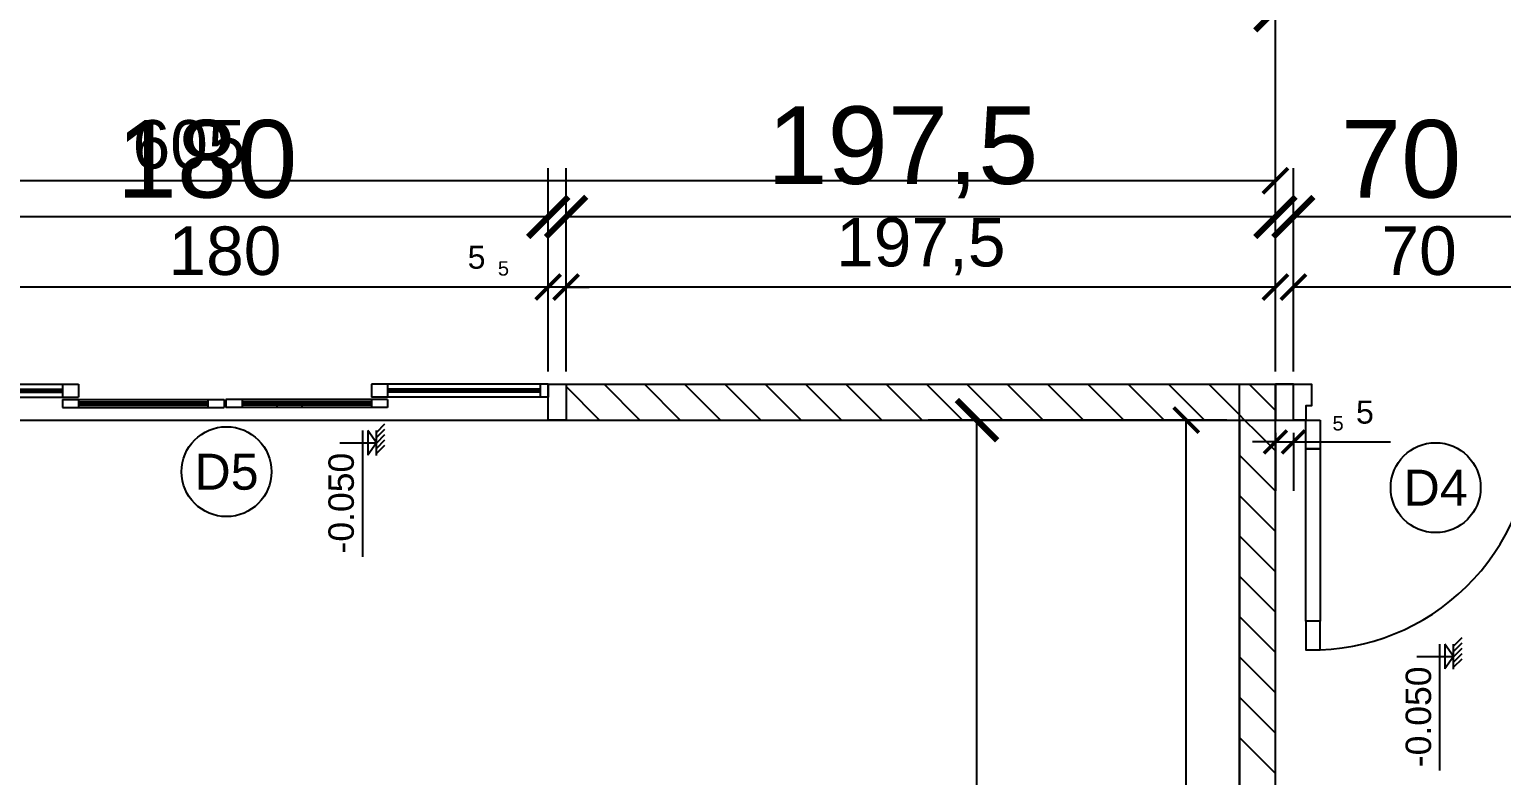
# Model space of a CAD drawing. Header units: millimetres. Extents: x -26398 to 135532, y -376633 to 43268.
# Drawn here: x 8495.1 to 8905, y -358583.9 to -358376.1 of the extents above; entities that cross this region are included whole.
import ezdxf
from ezdxf.enums import TextEntityAlignment as Align

# ---------------------------------------------------------------- set-up
doc = ezdxf.new("R2010")
doc.units = ezdxf.units.MM
for name, color, linetype in [('0 @ 5', 7, 'Continuous'), ('0 @ 8', 7, 'Continuous'), ('A-Door', 150, 'Continuous'), ('A5-KICHTHUOC', 251, 'Continuous'), ('cửa', 152, 'Continuous'), ('NT', 1, 'Continuous'), ('TƯỜNG', 52, 'Continuous')]:
    doc.layers.add(name, color=color, linetype=linetype)
doc.styles.add('GHICHU35', font='', dxfattribs={"width": 0.9, "height": 350})
doc.styles.get("Standard").update_dxf_attribs({"font": 'arial.ttf'})
doc.styles.get('GHICHU35').set_extended_font_data('VNI-Helve')
doc.dimstyles.new('SCALE dimmatbang', dxfattribs={"dimscale": 70, "dimtxt": 2.7, "dimasz": 1.4, "dimexe": 1.7, "dimexo": 0.7, "dimtad": 1, "dimtoh": 1, "dimdec": 1, "dimtxsty": 'Standard', "dimblk": 'ARCHTICK', "dimcen": 2.5, "dimclrd": 1, "dimclre": 256, "dimadec": 0, "dimazin": 0, "dimtfac": 1, "dimtdec": 1, "dimtmove": 0, "dimatfit": 3, "dimfxl": 1, "dimarcsym": 0})

# ---------------------------------------------------------------- blocks, each defined once
blk = doc.blocks.new('AP0E12')
for p, q in [((0, 0), (0, -80)), ((0, 0), (1094, 0)), ((50, 0), (50, -80)), ((994, 0), (994, -80)), ((1094, 0), (1094, -80)), ((4000, 0), (2905.3, 0)), ((2905.3, 0), (2905.3, -80)), ((3005.3, 0), (3005.3, -80)), ((3950, 0), (3950, -80)), ((4000, 0), (4000, -80)), ((0, -80), (1094, -80)), ((50, -30), (994, -30)), ((50, -35), (994, -35)), ((50, -45), (994, -45)), ((50, -50), (994, -50)), ((4000, -80), (2905.3, -80)), ((3950, -30), (3005.3, -30)), ((3950, -35), (3005.3, -35)), ((3950, -45), (3005.3, -45)), ((3950, -50), (3005.3, -50)), ((994, -94.9), (1994, -94.9)), ((994, -94.9), (994, -144.9)), ((994, -144.9), (1994, -144.9)), ((1094, -94.9), (1094, -144.9)), ((1094, -109.9), (1894, -109.9)), ((1094, -114.9), (1894, -114.9)), ((1094, -124.9), (1894, -124.9)), ((1094, -129.9), (1894, -129.9)), ((1894, -94.9), (1894, -144.9)), ((1994, -94.9), (1994, -144.9)), ((3005.3, -94.9), (2005.3, -94.9)), ((2005.3, -94.9), (2005.3, -144.9)), ((3005.3, -144.9), (2005.3, -144.9)), ((2105.3, -94.9), (2105.3, -144.9)), ((2905.3, -109.9), (2105.3, -109.9)), ((2905.3, -114.9), (2105.3, -114.9)), ((2905.3, -124.9), (2105.3, -124.9)), ((2905.3, -129.9), (2105.3, -129.9)), ((2905.3, -94.9), (2905.3, -144.9)), ((3005.3, -94.9), (3005.3, -144.9))]:
    blk.add_line(p, q)
blk = doc.blocks.new('A$C7DB75F4D')
at = {"layer": 'A-Door'}
for points in [[(625, 740), (625, 660), (665, 660), (665, 740)], [(625, 180), (625, 660), (665, 660), (665, 180)], [(625, 100), (625, 180), (665, 180), (665, 100)], [(35, 100), (35, 60), (50, 60), (50, 50), (50, 0), (0, 0), (0, 100)], [(665, 100), (700, 100), (700, 0), (650, 0), (650, 50), (650, 60), (665, 60)]]:
    blk.add_lwpolyline(points, close=True, dxfattribs=at)
at = {"layer": 'NT', "color": 1}
blk.add_arc((650, 125), 615.5, 92.3278, 182.3278, dxfattribs=at)
blk = doc.blocks.new('1-cote nen')
for p, q in [((-2, 267), (-2, 0)), ((-91, 102), (828, 102)), ((-2, 0), (-91, 63)), ((-91, 63), (88, 63)), ((90, 0), (-91, 0)), ((-2, 0), (88, 63)), ((-137, -60), (-77, 0)), ((-99, -60), (-39, 0)), ((-60, -60), (0, 0)), ((-21, -60), (39, 0)), ((17, -60), (77, 0))]:
    blk.add_line(p, q)
at = {"ltscale": 50, "style": 'GHICHU35', "width": 0.9}
blk.add_attdef('%%P0.000', (75, 164), '', height=187, dxfattribs=at)
blk = doc.blocks.new('_ArchTick')
at = {"color": 0, "linetype": 'ByBlock', "const_width": 0.15}
blk.add_lwpolyline([(-0.5, -0.5), (0.5, 0.5)], dxfattribs=at)
blk = doc.blocks.new('*D7942')
at = {"lineweight": -2, "transparency": 16777216}
for p, q in [((8847.05, -358469.35), (8847.05, -358414.76)), ((8917.05, -358469.35), (8917.05, -358414.76))]:
    blk.add_line(p, q, dxfattribs=at)
at = {"color": 1, "lineweight": -2, "transparency": 16777216}
blk.add_line((8917.05, -358428.36), (8847.05, -358428.36), dxfattribs=at)
at = {"layer": 'DEFPOINTS', "color": 0, "transparency": 16777216}
for p in [(8847.05, -358428.36), (8847.05, -358474.95), (8917.05, -358474.95)]:
    blk.add_point(p, dxfattribs=at)
at = {"color": 1, "lineweight": -2, "transparency": 16777216, "xscale": 11.2, "yscale": 11.2, "zscale": 11.2, "rotation": 180}
blk.add_blockref('_ArchTick', (8847.05, -358428.36), dxfattribs=at)
at = {"color": 1, "lineweight": -2, "transparency": 16777216, "xscale": 11.2, "yscale": 11.2, "zscale": 11.2}
blk.add_blockref('_ArchTick', (8917.05, -358428.36), dxfattribs=at)
at = {"color": 0, "transparency": 16777216, "insert": (8877.05, -358412.33), "char_height": 21.6, "attachment_point": 5}
blk.add_mtext('70', dxfattribs=at)
blk = doc.blocks.new('*D7943')
at = {"lineweight": -2, "transparency": 16777216}
for p, q in [((8847.05, -358471.45), (8847.05, -358439.38)), ((8917.05, -358471.45), (8917.05, -358439.38))]:
    blk.add_line(p, q, dxfattribs=at)
at = {"color": 1, "lineweight": -2, "transparency": 16777216}
blk.add_line((8917.05, -358447.88), (8847.05, -358447.88), dxfattribs=at)
at = {"layer": 'DEFPOINTS', "color": 0, "transparency": 16777216}
for p in [(8847.05, -358447.88), (8847.05, -358474.95), (8917.05, -358474.95)]:
    blk.add_point(p, dxfattribs=at)
at = {"color": 1, "lineweight": -2, "transparency": 16777216, "xscale": 7, "yscale": 7, "zscale": 7, "rotation": 180}
blk.add_blockref('_ArchTick', (8847.05, -358447.88), dxfattribs=at)
at = {"color": 1, "lineweight": -2, "transparency": 16777216, "xscale": 7, "yscale": 7, "zscale": 7}
blk.add_blockref('_ArchTick', (8917.05, -358447.88), dxfattribs=at)
at = {"color": 0, "transparency": 16777216, "insert": (8882.05, -358437.86), "char_height": 13.5, "attachment_point": 5}
blk.add_mtext('70', dxfattribs=at)
blk = doc.blocks.new('*D7944')
at = {"lineweight": -2, "transparency": 16777216}
for p, q in [((8644.55, -358469.35), (8644.55, -358414.76)), ((8842.05, -358469.35), (8842.05, -358414.76))]:
    blk.add_line(p, q, dxfattribs=at)
at = {"color": 1, "lineweight": -2, "transparency": 16777216}
blk.add_line((8842.05, -358428.36), (8644.55, -358428.36), dxfattribs=at)
at = {"layer": 'DEFPOINTS', "color": 0, "transparency": 16777216}
for p in [(8644.55, -358428.36), (8644.55, -358474.95), (8842.05, -358474.95)]:
    blk.add_point(p, dxfattribs=at)
at = {"color": 1, "lineweight": -2, "transparency": 16777216, "xscale": 11.2, "yscale": 11.2, "zscale": 11.2, "rotation": 180}
blk.add_blockref('_ArchTick', (8644.55, -358428.36), dxfattribs=at)
at = {"color": 1, "lineweight": -2, "transparency": 16777216, "xscale": 11.2, "yscale": 11.2, "zscale": 11.2}
blk.add_blockref('_ArchTick', (8842.05, -358428.36), dxfattribs=at)
at = {"color": 0, "transparency": 16777216, "insert": (8738.3, -358410.38), "char_height": 21.6, "attachment_point": 5}
blk.add_mtext('197,5', dxfattribs=at)
blk = doc.blocks.new('*D7945')
at = {"lineweight": -2, "transparency": 16777216}
for p, q in [((8644.55, -358471.45), (8644.55, -358439.38)), ((8842.05, -358471.45), (8842.05, -358439.38))]:
    blk.add_line(p, q, dxfattribs=at)
at = {"color": 1, "lineweight": -2, "transparency": 16777216}
blk.add_line((8842.05, -358447.88), (8644.55, -358447.88), dxfattribs=at)
at = {"layer": 'DEFPOINTS', "color": 0, "transparency": 16777216}
for p in [(8644.55, -358447.88), (8644.55, -358474.95), (8842.05, -358474.95)]:
    blk.add_point(p, dxfattribs=at)
at = {"color": 1, "lineweight": -2, "transparency": 16777216, "xscale": 7, "yscale": 7, "zscale": 7, "rotation": 180}
blk.add_blockref('_ArchTick', (8644.55, -358447.88), dxfattribs=at)
at = {"color": 1, "lineweight": -2, "transparency": 16777216, "xscale": 7, "yscale": 7, "zscale": 7}
blk.add_blockref('_ArchTick', (8842.05, -358447.88), dxfattribs=at)
at = {"color": 0, "transparency": 16777216, "insert": (8743.3, -358436.64), "char_height": 13.5, "attachment_point": 5}
blk.add_mtext('197,5', dxfattribs=at)
blk = doc.blocks.new('*D7946')
at = {"lineweight": -2, "transparency": 16777216}
for p, q in [((8639.55, -358469.35), (8639.55, -358434.28)), ((8644.55, -358469.35), (8644.55, -358434.28))]:
    blk.add_line(p, q, dxfattribs=at)
at = {"color": 1, "lineweight": -2, "transparency": 16777216}
for p, q in [((8639.55, -358447.88), (8612.5, -358447.88)), ((8644.55, -358447.88), (8639.55, -358447.88)), ((8644.55, -358447.88), (8650.95, -358447.88))]:
    blk.add_line(p, q, dxfattribs=at)
at = {"layer": 'DEFPOINTS', "color": 0, "transparency": 16777216}
for p in [(8639.55, -358447.88), (8639.55, -358474.95), (8644.55, -358474.95)]:
    blk.add_point(p, dxfattribs=at)
at = {"color": 1, "lineweight": -2, "transparency": 16777216, "xscale": 6.4, "yscale": 6.4, "zscale": 6.4}
blk.add_blockref('_ArchTick', (8639.55, -358447.88), dxfattribs=at)
at = {"color": 1, "lineweight": -2, "transparency": 16777216, "xscale": 6.4, "yscale": 6.4, "zscale": 6.4, "rotation": 180}
blk.add_blockref('_ArchTick', (8644.55, -358447.88), dxfattribs=at)
at = {"color": 0, "transparency": 16777216, "insert": (8619.62, -358439.63), "char_height": 6.4, "attachment_point": 5}
blk.add_mtext('5', dxfattribs=at)
blk = doc.blocks.new('*D7947')
at = {"lineweight": -2, "transparency": 16777216}
for p, q in [((8639.55, -358471.45), (8639.55, -358439.38)), ((8644.55, -358471.45), (8644.55, -358439.38))]:
    blk.add_line(p, q, dxfattribs=at)
at = {"color": 1, "lineweight": -2, "transparency": 16777216}
for p, q in [((8639.55, -358447.88), (8622.64, -358447.88)), ((8644.55, -358447.88), (8639.55, -358447.88)), ((8644.55, -358447.88), (8648.55, -358447.88))]:
    blk.add_line(p, q, dxfattribs=at)
at = {"layer": 'DEFPOINTS', "color": 0, "transparency": 16777216}
for p in [(8639.55, -358447.88), (8639.55, -358474.95), (8644.55, -358474.95)]:
    blk.add_point(p, dxfattribs=at)
at = {"color": 1, "lineweight": -2, "transparency": 16777216, "xscale": 4, "yscale": 4, "zscale": 4}
blk.add_blockref('_ArchTick', (8639.55, -358447.88), dxfattribs=at)
at = {"color": 1, "lineweight": -2, "transparency": 16777216, "xscale": 4, "yscale": 4, "zscale": 4, "rotation": 180}
blk.add_blockref('_ArchTick', (8644.55, -358447.88), dxfattribs=at)
at = {"color": 0, "transparency": 16777216, "insert": (8627.1, -358442.72), "char_height": 4, "attachment_point": 5}
blk.add_mtext('5', dxfattribs=at)
blk = doc.blocks.new('*D7948')
at = {"lineweight": -2, "transparency": 16777216}
for p, q in [((8459.55, -358469.35), (8459.55, -358414.76)), ((8639.55, -358469.35), (8639.55, -358414.76))]:
    blk.add_line(p, q, dxfattribs=at)
at = {"color": 1, "lineweight": -2, "transparency": 16777216}
blk.add_line((8639.55, -358428.36), (8459.55, -358428.36), dxfattribs=at)
at = {"layer": 'DEFPOINTS', "color": 0, "transparency": 16777216}
for p in [(8459.55, -358428.36), (8459.55, -358474.95), (8639.55, -358474.95)]:
    blk.add_point(p, dxfattribs=at)
at = {"color": 1, "lineweight": -2, "transparency": 16777216, "xscale": 11.2, "yscale": 11.2, "zscale": 11.2, "rotation": 180}
blk.add_blockref('_ArchTick', (8459.55, -358428.36), dxfattribs=at)
at = {"color": 1, "lineweight": -2, "transparency": 16777216, "xscale": 11.2, "yscale": 11.2, "zscale": 11.2}
blk.add_blockref('_ArchTick', (8639.55, -358428.36), dxfattribs=at)
at = {"color": 0, "transparency": 16777216, "insert": (8544.55, -358412.33), "char_height": 21.6, "attachment_point": 5}
blk.add_mtext('180', dxfattribs=at)
blk = doc.blocks.new('*D7949')
at = {"lineweight": -2, "transparency": 16777216}
for p, q in [((8459.55, -358471.45), (8459.55, -358439.38)), ((8639.55, -358471.45), (8639.55, -358439.38))]:
    blk.add_line(p, q, dxfattribs=at)
at = {"color": 1, "lineweight": -2, "transparency": 16777216}
blk.add_line((8639.55, -358447.88), (8459.55, -358447.88), dxfattribs=at)
at = {"layer": 'DEFPOINTS', "color": 0, "transparency": 16777216}
for p in [(8459.55, -358447.88), (8459.55, -358474.95), (8639.55, -358474.95)]:
    blk.add_point(p, dxfattribs=at)
at = {"color": 1, "lineweight": -2, "transparency": 16777216, "xscale": 7, "yscale": 7, "zscale": 7, "rotation": 180}
blk.add_blockref('_ArchTick', (8459.55, -358447.88), dxfattribs=at)
at = {"color": 1, "lineweight": -2, "transparency": 16777216, "xscale": 7, "yscale": 7, "zscale": 7}
blk.add_blockref('_ArchTick', (8639.55, -358447.88), dxfattribs=at)
at = {"color": 0, "transparency": 16777216, "insert": (8549.55, -358437.86), "char_height": 13.5, "attachment_point": 5}
blk.add_mtext('180', dxfattribs=at)
blk = doc.blocks.new('*D7908')
at = {"lineweight": -2, "transparency": 16777216}
for p, q in [((8237.05, -358469.35), (8237.05, -358357.21)), ((8842.05, -358469.35), (8842.05, -358357.21))]:
    blk.add_line(p, q, dxfattribs=at)
at = {"color": 1, "lineweight": -2, "transparency": 16777216}
blk.add_line((8842.05, -358370.81), (8237.05, -358370.81), dxfattribs=at)
at = {"layer": 'DEFPOINTS', "color": 0, "transparency": 16777216}
for p in [(8237.05, -358370.81), (8237.05, -358474.95), (8842.05, -358474.95)]:
    blk.add_point(p, dxfattribs=at)
at = {"color": 1, "lineweight": -2, "transparency": 16777216, "xscale": 11.2, "yscale": 11.2, "zscale": 11.2, "rotation": 180}
blk.add_blockref('_ArchTick', (8237.05, -358370.81), dxfattribs=at)
at = {"color": 1, "lineweight": -2, "transparency": 16777216, "xscale": 11.2, "yscale": 11.2, "zscale": 11.2}
blk.add_blockref('_ArchTick', (8842.05, -358370.81), dxfattribs=at)
at = {"color": 0, "transparency": 16777216, "insert": (8539.55, -358354.78), "char_height": 21.6, "attachment_point": 5}
blk.add_mtext('605', dxfattribs=at)
blk = doc.blocks.new('*D7909')
at = {"lineweight": -2, "transparency": 16777216}
for p, q in [((8237.05, -358471.45), (8237.05, -358409.76)), ((8842.05, -358471.45), (8842.05, -358409.76))]:
    blk.add_line(p, q, dxfattribs=at)
at = {"color": 1, "lineweight": -2, "transparency": 16777216}
blk.add_line((8842.05, -358418.26), (8237.05, -358418.26), dxfattribs=at)
at = {"layer": 'DEFPOINTS', "color": 0, "transparency": 16777216}
for p in [(8237.05, -358418.26), (8237.05, -358474.95), (8842.05, -358474.95)]:
    blk.add_point(p, dxfattribs=at)
at = {"color": 1, "lineweight": -2, "transparency": 16777216, "xscale": 7, "yscale": 7, "zscale": 7, "rotation": 180}
blk.add_blockref('_ArchTick', (8237.05, -358418.26), dxfattribs=at)
at = {"color": 1, "lineweight": -2, "transparency": 16777216, "xscale": 7, "yscale": 7, "zscale": 7}
blk.add_blockref('_ArchTick', (8842.05, -358418.26), dxfattribs=at)
at = {"color": 0, "transparency": 16777216, "insert": (8539.55, -358408.24), "char_height": 13.5, "attachment_point": 5}
blk.add_mtext('605', dxfattribs=at)
blk = doc.blocks.new('*D7912')
at = {"lineweight": -2, "transparency": 16777216}
for p, q in [((8826.45, -358484.95), (8745.35, -358484.95)), ((8826.45, -358854.85), (8745.35, -358854.85))]:
    blk.add_line(p, q, dxfattribs=at)
at = {"color": 1, "lineweight": -2, "transparency": 16777216}
blk.add_line((8758.95, -358854.85), (8758.95, -358484.95), dxfattribs=at)
at = {"layer": 'DEFPOINTS', "color": 0, "transparency": 16777216}
for p in [(8758.95, -358484.95), (8832.05, -358484.95), (8832.05, -358854.85)]:
    blk.add_point(p, dxfattribs=at)
at = {"color": 1, "lineweight": -2, "transparency": 16777216, "xscale": 11.2, "yscale": 11.2, "zscale": 11.2}
for p, rotation in [((8758.95, -358484.95), 90), ((8758.95, -358854.85), 270)]:
    blk.add_blockref('_ArchTick', p, dxfattribs=dict(at, rotation=rotation))
at = {"color": 0, "transparency": 16777216, "insert": (8740.97, -358674.29), "char_height": 21.6, "attachment_point": 5, "rotation": 90}
blk.add_mtext('369,9', dxfattribs=at)
blk = doc.blocks.new('*D7913')
at = {"lineweight": -2, "transparency": 16777216}
for p, q in [((8828.55, -358484.95), (8808.73, -358484.95)), ((8828.55, -358854.85), (8808.73, -358854.85))]:
    blk.add_line(p, q, dxfattribs=at)
at = {"color": 1, "lineweight": -2, "transparency": 16777216}
blk.add_line((8817.23, -358854.85), (8817.23, -358484.95), dxfattribs=at)
at = {"layer": 'DEFPOINTS', "color": 0, "transparency": 16777216}
for p in [(8817.23, -358484.95), (8832.05, -358484.95), (8832.05, -358854.85)]:
    blk.add_point(p, dxfattribs=at)
at = {"color": 1, "lineweight": -2, "transparency": 16777216, "xscale": 7, "yscale": 7, "zscale": 7}
for p, rotation in [((8817.23, -358484.95), 90), ((8817.23, -358854.85), 270)]:
    blk.add_blockref('_ArchTick', p, dxfattribs=dict(at, rotation=rotation))
at = {"color": 0, "transparency": 16777216, "insert": (8805.99, -358669.9), "char_height": 13.5, "attachment_point": 5, "rotation": 90}
blk.add_mtext('369,9', dxfattribs=at)
blk = doc.blocks.new('*D7687')
at = {"color": 1, "lineweight": -2, "transparency": 16777216}
for p, q in [((8842.05, -358491.02), (8835.65, -358491.02)), ((8842.05, -358491.02), (8847.05, -358491.02)), ((8847.05, -358491.02), (8874.09, -358491.02))]:
    blk.add_line(p, q, dxfattribs=at)
at = {"lineweight": -2, "transparency": 16777216}
for p, q in [((8842.05, -358490.55), (8842.05, -358504.62)), ((8847.05, -358490.55), (8847.05, -358504.62))]:
    blk.add_line(p, q, dxfattribs=at)
at = {"layer": 'DEFPOINTS', "color": 0, "transparency": 16777216}
for p in [(8842.05, -358484.95), (8847.05, -358484.95), (8847.05, -358491.02)]:
    blk.add_point(p, dxfattribs=at)
at = {"color": 1, "lineweight": -2, "transparency": 16777216, "xscale": 6.4, "yscale": 6.4, "zscale": 6.4}
blk.add_blockref('_ArchTick', (8842.05, -358491.02), dxfattribs=at)
at = {"color": 1, "lineweight": -2, "transparency": 16777216, "xscale": 6.4, "yscale": 6.4, "zscale": 6.4, "rotation": 180}
blk.add_blockref('_ArchTick', (8847.05, -358491.02), dxfattribs=at)
at = {"color": 0, "transparency": 16777216, "insert": (8866.97, -358482.76), "char_height": 6.4, "attachment_point": 5}
blk.add_mtext('5', dxfattribs=at)
blk = doc.blocks.new('*D7688')
at = {"color": 1, "lineweight": -2, "transparency": 16777216}
for p, q in [((8842.05, -358491.02), (8838.05, -358491.02)), ((8842.05, -358491.02), (8847.05, -358491.02)), ((8847.05, -358491.02), (8863.95, -358491.02))]:
    blk.add_line(p, q, dxfattribs=at)
at = {"lineweight": -2, "transparency": 16777216}
for p, q in [((8842.05, -358488.45), (8842.05, -358499.52)), ((8847.05, -358488.45), (8847.05, -358499.52))]:
    blk.add_line(p, q, dxfattribs=at)
at = {"layer": 'DEFPOINTS', "color": 0, "transparency": 16777216}
for p in [(8842.05, -358484.95), (8847.05, -358484.95), (8847.05, -358491.02)]:
    blk.add_point(p, dxfattribs=at)
at = {"color": 1, "lineweight": -2, "transparency": 16777216, "xscale": 4, "yscale": 4, "zscale": 4}
blk.add_blockref('_ArchTick', (8842.05, -358491.02), dxfattribs=at)
at = {"color": 1, "lineweight": -2, "transparency": 16777216, "xscale": 4, "yscale": 4, "zscale": 4, "rotation": 180}
blk.add_blockref('_ArchTick', (8847.05, -358491.02), dxfattribs=at)
at = {"color": 0, "transparency": 16777216, "insert": (8859.5, -358485.86), "char_height": 4, "attachment_point": 5}
blk.add_mtext('5', dxfattribs=at)
blk = doc.blocks.new('*U9198')
at = {"layer": '0 @ 5'}
dim = blk.add_linear_dim(base=(8847.05, -358447.88), p1=(8917.05, -358474.95), p2=(8847.05, -358474.95), angle=180, dimstyle='SCALE dimmatbang', override={"dimscale": 5, "dimtix": 0, "dimtofl": 1, "dimtmove": 0, "dimatfit": 3}, dxfattribs=at)
dim.commit()
dim.dimension.update_dxf_attribs({"geometry": '*D7943', "text_midpoint": (8882.05, -358437.86)})
at = {"layer": '0 @ 8'}
dim = blk.add_linear_dim(base=(8847.05, -358428.36), p1=(8917.05, -358474.95), p2=(8847.05, -358474.95), angle=180, dimstyle='SCALE dimmatbang', override={"dimscale": 8, "dimtix": 0, "dimtofl": 1, "dimtmove": 0, "dimatfit": 3}, dxfattribs=at)
dim.commit()
dim.dimension.update_dxf_attribs({"geometry": '*D7942', "text_midpoint": (8877.05, -358428.36), "dimtype": 128})
blk = doc.blocks.new('*U9199')
at = {"layer": '0 @ 5'}
dim = blk.add_linear_dim(base=(8644.55, -358447.88), p1=(8842.05, -358474.95), p2=(8644.55, -358474.95), angle=180, dimstyle='SCALE dimmatbang', override={"dimscale": 5, "dimtix": 0, "dimtofl": 1, "dimtmove": 0, "dimatfit": 3}, dxfattribs=at)
dim.commit()
dim.dimension.update_dxf_attribs({"geometry": '*D7945', "text_midpoint": (8743.3, -358436.64)})
at = {"layer": '0 @ 8'}
dim = blk.add_linear_dim(base=(8644.55, -358428.36), p1=(8842.05, -358474.95), p2=(8644.55, -358474.95), angle=180, dimstyle='SCALE dimmatbang', override={"dimscale": 8, "dimtix": 0, "dimtofl": 1, "dimtmove": 0, "dimatfit": 3}, dxfattribs=at)
dim.commit()
dim.dimension.update_dxf_attribs({"geometry": '*D7944', "text_midpoint": (8738.3, -358428.36), "dimtype": 128})
blk = doc.blocks.new('*U9200')
at = {"layer": '0 @ 5'}
dim = blk.add_linear_dim(base=(8639.55, -358447.88), p1=(8644.55, -358474.95), p2=(8639.55, -358474.95), angle=180, dimstyle='SCALE dimmatbang', override={"dimscale": 5, "dimtxt": 0.8, "dimasz": 0.8, "dimtix": 0, "dimtofl": 1, "dimtmove": 0, "dimatfit": 3}, dxfattribs=at)
dim.commit()
dim.dimension.update_dxf_attribs({"geometry": '*D7947', "text_midpoint": (8627.1, -358442.72)})
at = {"layer": '0 @ 8'}
dim = blk.add_linear_dim(base=(8639.55, -358447.88), p1=(8644.55, -358474.95), p2=(8639.55, -358474.95), angle=180, dimstyle='SCALE dimmatbang', override={"dimscale": 8, "dimtxt": 0.8, "dimasz": 0.8, "dimtix": 0, "dimtofl": 1, "dimtmove": 0, "dimatfit": 3}, dxfattribs=at)
dim.commit()
dim.dimension.update_dxf_attribs({"geometry": '*D7946', "text_midpoint": (8619.62, -358439.63)})
blk = doc.blocks.new('*U9201')
at = {"layer": '0 @ 5'}
dim = blk.add_linear_dim(base=(8459.55, -358447.88), p1=(8639.55, -358474.95), p2=(8459.55, -358474.95), angle=180, dimstyle='SCALE dimmatbang', override={"dimscale": 5, "dimtix": 0, "dimtofl": 1, "dimtmove": 0, "dimatfit": 3}, dxfattribs=at)
dim.commit()
dim.dimension.update_dxf_attribs({"geometry": '*D7949', "text_midpoint": (8549.55, -358437.86)})
at = {"layer": '0 @ 8'}
dim = blk.add_linear_dim(base=(8459.55, -358428.36), p1=(8639.55, -358474.95), p2=(8459.55, -358474.95), angle=180, dimstyle='SCALE dimmatbang', override={"dimscale": 8, "dimtix": 0, "dimtofl": 1, "dimtmove": 0, "dimatfit": 3}, dxfattribs=at)
dim.commit()
dim.dimension.update_dxf_attribs({"geometry": '*D7948', "text_midpoint": (8544.55, -358428.36), "dimtype": 128})
blk = doc.blocks.new('*U9249')
at = {"layer": '0 @ 5'}
dim = blk.add_linear_dim(base=(8237.05, -358418.26), p1=(8842.05, -358474.95), p2=(8237.05, -358474.95), angle=180, dimstyle='SCALE dimmatbang', override={"dimscale": 5, "dimtix": 0, "dimtofl": 1, "dimtmove": 0, "dimatfit": 3}, dxfattribs=at)
dim.commit()
dim.dimension.update_dxf_attribs({"geometry": '*D7909', "text_midpoint": (8539.55, -358408.24)})
at = {"layer": '0 @ 8'}
dim = blk.add_linear_dim(base=(8237.05, -358370.81), p1=(8842.05, -358474.95), p2=(8237.05, -358474.95), angle=180, dimstyle='SCALE dimmatbang', override={"dimscale": 8, "dimtix": 0, "dimtofl": 1, "dimtmove": 0, "dimatfit": 3}, dxfattribs=at)
dim.commit()
dim.dimension.update_dxf_attribs({"geometry": '*D7908', "text_midpoint": (8539.55, -358370.81), "dimtype": 128})
blk = doc.blocks.new('*U9251')
at = {"layer": '0 @ 5'}
dim = blk.add_linear_dim(base=(8817.23, -358484.95), p1=(8832.05, -358854.85), p2=(8832.05, -358484.95), angle=90, dimstyle='SCALE dimmatbang', override={"dimscale": 5, "dimtix": 0, "dimtofl": 1, "dimtmove": 0, "dimatfit": 3}, dxfattribs=at)
dim.commit()
dim.dimension.update_dxf_attribs({"geometry": '*D7913', "text_midpoint": (8805.99, -358669.9)})
at = {"layer": '0 @ 8'}
dim = blk.add_linear_dim(base=(8758.95, -358484.95), p1=(8832.05, -358854.85), p2=(8832.05, -358484.95), angle=90, dimstyle='SCALE dimmatbang', override={"dimscale": 8, "dimtix": 0, "dimtofl": 1, "dimtmove": 0, "dimatfit": 3}, dxfattribs=at)
dim.commit()
dim.dimension.update_dxf_attribs({"geometry": '*D7912', "text_midpoint": (8758.95, -358674.29), "dimtype": 128})
blk = doc.blocks.new('*U9286')
at = {"layer": '0 @ 5'}
dim = blk.add_linear_dim(base=(8847.05, -358491.02), p1=(8842.05, -358484.95), p2=(8847.05, -358484.95), angle=180, dimstyle='SCALE dimmatbang', override={"dimscale": 5, "dimtxt": 0.8, "dimasz": 0.8, "dimtix": 0, "dimtofl": 1, "dimtmove": 0, "dimatfit": 3}, dxfattribs=at)
dim.commit()
dim.dimension.update_dxf_attribs({"geometry": '*D7688', "text_midpoint": (8859.5, -358485.86)})
at = {"layer": '0 @ 8'}
dim = blk.add_linear_dim(base=(8847.05, -358491.02), p1=(8842.05, -358484.95), p2=(8847.05, -358484.95), angle=180, dimstyle='SCALE dimmatbang', override={"dimscale": 8, "dimtxt": 0.8, "dimasz": 0.8, "dimtix": 0, "dimtofl": 1, "dimtmove": 0, "dimatfit": 3}, dxfattribs=at)
dim.commit()
dim.dimension.update_dxf_attribs({"geometry": '*D7687', "text_midpoint": (8866.97, -358482.76)})

msp = doc.modelspace()

# ---------------------------------------------------------------- linework, layer by layer
at = {"linetype": 'Continuous'}
for p, q in [((8665.1, -358484.95), (8655.1, -358474.95)), ((8676.33, -358484.95), (8666.33, -358474.95)), ((8687.55, -358484.95), (8677.55, -358474.95)), ((8698.78, -358484.95), (8688.78, -358474.95)), ((8710, -358484.95), (8700, -358474.95)), ((8721.23, -358484.95), (8711.23, -358474.95)), ((8732.45, -358484.95), (8722.45, -358474.95)), ((8743.68, -358484.95), (8733.68, -358474.95)), ((8754.9, -358484.95), (8744.9, -358474.95)), ((8766.13, -358484.95), (8756.13, -358474.95)), ((8777.35, -358484.95), (8767.35, -358474.95)), ((8788.58, -358484.95), (8778.58, -358474.95)), ((8799.81, -358484.95), (8789.81, -358474.95)), ((8811.03, -358484.95), (8801.03, -358474.95)), ((8822.26, -358484.95), (8812.26, -358474.95)), ((8832.05, -358483.51), (8823.48, -358474.95)), ((8837.05, -358477.29), (8834.71, -358474.95)), ((8653.88, -358484.95), (8644.55, -358475.62))]:
    msp.add_line(p, q, dxfattribs=at)
for p, q in [((8564.09, -358481.5), (8564.09, -358480.47)), ((8571, -358480.47), (8571, -358481.5))]:
    msp.add_line(p, q)
for points in [[(8639.55, -358474.95), (8644.55, -358474.95), (8644.55, -358484.95), (8639.55, -358484.95)], [(8842.05, -358484.95), (8847.05, -358484.95), (8847.05, -358474.95), (8842.05, -358474.95)], [(8257.05, -358854.85), (8257.05, -358484.95), (8832.05, -358484.95), (8832.05, -358854.85)]]:
    msp.add_lwpolyline(points, close=True)
for centre in [(8549.99, -358499.31), (8886.66, -358503.75)]:
    msp.add_circle(centre, 12.52)
at = {"layer": 'TƯỜNG'}
for p, q in [((8644.55, -358474.95), (8852.05, -358474.95)), ((8832.05, -358854.95), (8832.05, -358474.95)), ((8842.05, -358854.95), (8842.05, -358474.95)), ((8842.05, -358482.29), (8837.05, -358477.29)), ((8833.48, -358484.95), (8832.05, -358483.51)), ((8644.55, -358484.95), (8850.55, -358484.95)), ((8837.05, -358488.51), (8833.48, -358484.95)), ((8842.05, -358493.51), (8837.05, -358488.51)), ((8837.05, -358499.74), (8832.05, -358494.74)), ((8842.05, -358504.74), (8837.05, -358499.74)), ((8837.05, -358510.96), (8832.05, -358505.96)), ((8842.05, -358515.96), (8837.05, -358510.96)), ((8837.05, -358522.19), (8832.05, -358517.19)), ((8842.05, -358527.19), (8837.05, -358522.19)), ((8837.05, -358533.42), (8832.05, -358528.42)), ((8842.05, -358538.42), (8837.05, -358533.42)), ((8837.05, -358544.64), (8832.05, -358539.64)), ((8842.05, -358549.64), (8837.05, -358544.64)), ((8837.05, -358555.87), (8832.05, -358550.87)), ((8842.05, -358560.87), (8837.05, -358555.87)), ((8837.05, -358567.09), (8832.05, -358562.09)), ((8842.05, -358572.09), (8837.05, -358567.09)), ((8837.05, -358578.32), (8832.05, -358573.32)), ((8842.05, -358583.32), (8837.05, -358578.32))]:
    msp.add_line(p, q, dxfattribs=at)

# ---------------------------------------------------------------- block references
for name in ['*U9249', '*U9199', '*U9201', '*U9198', '*U9200', '*U9251', '*U9286']:
    msp.add_blockref(name, (0, 0))
at = {"layer": 'A5-KICHTHUOC', "ltscale": 0.5}
ref = msp.add_blockref('1-cote nen', (8591.71, -358491.32), dxfattribs=dict(at, xscale=-0.0382254171401861, yscale=0.0382254171401861, zscale=0.0382254171401861, rotation=90))
ref.add_attrib('%%P0.000', '-0.050', (8585.44, -358522.08), dxfattribs={"layer": '0', "color": 4, "ltscale": 50, "height": 7.079, "rotation": 90})
ref = msp.add_blockref('1-cote nen', (8891.66, -358550.83), dxfattribs=dict(at, xscale=-0.0382254171401861, yscale=0.0382254171401861, zscale=0.0382254171401861, rotation=90))
ref.add_attrib('%%P0.000', '-0.050', (8885.39, -358581.59), dxfattribs={"layer": '0', "color": 4, "ltscale": 50, "height": 7.079, "rotation": 90})
at = {"layer": 'cửa', "xscale": -0.04500000000000037, "yscale": 0.04500000000000037, "zscale": 0.04500000000000037}
msp.add_blockref('AP0E12', (8639.55, -358474.95), dxfattribs=at)
at = {"layer": 'cửa', "xscale": 0.1, "yscale": 0.1, "zscale": 0.1, "rotation": 180}
msp.add_blockref('A$C7DB75F4D', (8917.05, -358474.95), dxfattribs=at)

# ---------------------------------------------------------------- texts
at = {"layer": 'TƯỜNG'}
for s, p in [('D5', (8549.99, -358499.31)), ('D4', (8886.66, -358503.75))]:
    msp.add_text(s, height=10.015, dxfattribs=at).set_placement(p, align=Align.MIDDLE_CENTER)

doc.saveas('drawing.dxf')
